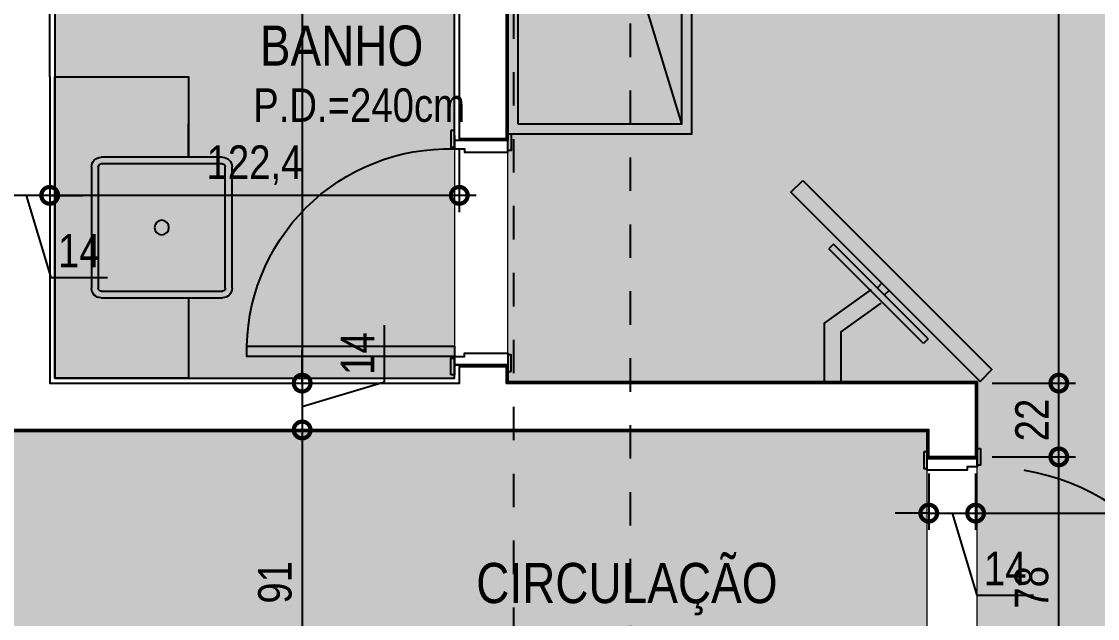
# Model space of a CAD drawing. Header units: metres. Extents: x -41 to 570, y -54 to 184.
# Drawn here: x 15.59 to 18.806, y -50.533 to -48.749 of the extents above; entities that cross this region are included whole.
import ezdxf
from ezdxf.enums import TextEntityAlignment as Align
from ezdxf.xclip import XClip

# ---------------------------------------------------------------- set-up
doc = ezdxf.new("R2010")
doc.units = ezdxf.units.M
doc.header["$XCLIPFRAME"] = 0
doc.linetypes.add('DASHEDX2', pattern=[1.5, 1, -0.5])
doc.linetypes.add('PUC$0$DASHEDX2', pattern=[1.5, 1, -0.5])
for name, color, linetype in [('1', 232, 'DASHEDX2'), ('ARQ-DIM', 2, 'Continuous'), ('ARQ-TXT', 2, 'Continuous'), ('PUC$0$ARQ-ALV ACAB', 4, 'Continuous'), ('PUC$0$ARQ-ALV OSSO', 5, 'Continuous'), ('PUC$0$ARQ-CAX @ 1', 1, 'Continuous'), ('PUC$0$ARQ-HID', 7, 'Continuous'), ('PUC$0$ARQ-MOB', 7, 'Continuous'), ('PUC$0$ARQ-MOB @ 1', 7, 'Continuous'), ('PUC$0$ARQ-PRJ', 7, 'PUC$0$DASHEDX2')]:
    doc.layers.add(name, color=color, linetype=linetype)
doc.layers.add('PUC$0$ARQ-FORRO', color=9, linetype='Continuous', lineweight=5)
doc.styles.add('Adesa', font='ARIALN.TTF')
doc.dimstyles.new('ADESA 1-0050', dxfattribs={"dimtxt": 0.1, "dimasz": 0.1, "dimexe": 0.05, "dimexo": 0.05, "dimgap": 0.03, "dimtad": 1, "dimdec": 1, "dimlfac": 100, "dimzin": 12, "dimtxsty": 'Adesa', "dimblk": 'DOTSMALL', "dimcen": 1, "dimdle": 0.05, "dimclrd": 1, "dimclre": 1, "dimclrt": 256, "dimazin": 3, "dimtm": 1e-09, "dimtfac": 1, "dimtdec": 1, "dimtmove": 1, "dimatfit": 0, "dimldrblk": 'DOTSMALL', "dimfxl": 0.8, "dimtvp": 2, "dimtolj": 1, "dimtzin": 0, "dimarcsym": 0})

# ---------------------------------------------------------------- blocks, each defined once
blk = doc.blocks.new('PUC$0$ARQ-HID-CUBA Q')
for points in [[(-0.1815999232039758, 0), (0.1815999232038621, 0)], [(-0.1815999232039758, -0.1100000000000009), (0.1815999232038621, -0.1100000000000009)], [(-0.2100000000000364, -0.5015999232039917), (-0.2100000000000364, -0.1384000767960117)], [(-0.1900000000000546, -0.5015999232039917), (-0.1900000000000546, -0.1384000767960117)], [(-0.1815999232039758, -0.130000000000004), (0.1815999232038621, -0.130000000000004)], [(0.1899999999999409, -0.1384000767960117), (0.1899999999999409, -0.5015999232039917)], [(0.2099999999999227, -0.1384000767960117), (0.2099999999999227, -0.5015999232039917)], [(-0.2099999999999227, -0.4), (-0.3099999999999454, -0.4)], [(0.2099999999999227, -0.4), (0.3099999999999227, -0.4)], [(0.1815999232038621, -0.5099999999999995), (-0.1815999232039758, -0.5099999999999995)], [(0.1815999232038621, -0.5300000000000026), (-0.1815999232039758, -0.5300000000000026)], [(0.1815999232038621, -0.5300000000000026), (-0.1815999232039758, -0.5300000000000026)]]:
    blk.add_lwpolyline(points)
blk.add_circle((0, -0.3200000000000017), 0.02161764705881269)
for centre, radius, start, end in [((-0.1815999232039758, -0.1384000767960117), 0.02840007679601129, 90, 180), ((0.1815999232038621, -0.1384000767960117), 0.02840007679601129, 0, 90), ((-0.1815999232039758, -0.1384000767960117), 0.008400076796011291, 90, 180), ((0.1815999232038621, -0.1384000767960117), 0.008400076796011291, 0, 90), ((-0.1815999232039758, -0.5015999232039917), 0.02840007679601129, 180, 270), ((-0.1815999232039758, -0.5015999232039917), 0.008400076796011291, 180, 270), ((0.1815999232038621, -0.5015999232039917), 0.02840007679601129, 270, 0), ((0.1815999232038621, -0.5015999232039917), 0.008400076796011291, 270, 0)]:
    blk.add_arc(centre, radius, start, end)
blk = doc.blocks.new('*U3363')
for points in [[(0, 0), (-5.51091059616504e-17, 0.6200000000003125), (-0.03000000000020014, 0.6200000000003125), (-0.03000000000020009, 0)], [(-0.6749999999981309, 0.01000000000070145), (-0.6249999999984037, 0.01000000000070145), (-0.6249999999984037, 2.557953848736361e-13), (-0.6749999999981309, 2.557953848736361e-13)], [(0.05500000000006366, 0.01000000000036039), (0.005000000000336513, 0.01000000000036039), (0.005000000000336513, -8.526512829121202e-14), (0.05500000000006366, -8.526512829121202e-14)], [(-0.6649999999987734, -0.169999973336985), (-0.6149999999990462, -0.169999973336985), (-0.6149999999990462, -0.1599999733365394), (-0.6649999999987734, -0.1599999733365394)], [(0.04499999999978042, -0.1699999734055666), (-0.004999999999946731, -0.1699999734055666), (-0.004999999999946731, -0.1599999734051494), (0.04499999999978042, -0.1599999734051494)]]:
    blk.add_lwpolyline(points, close=True)
for points in [[(-0.6599999999991677, 0), (-0.6199999999999999, 2.273736754432321e-13), (-0.6199999999999999, -0.02999999999997272), (-0.6099999999997816, -0.02999999999997272), (-0.6099999999990507, -0.1599999733225559), (-0.6450000000001558, -0.1599999733227833), (-0.6449999999995224, 0)], [(0.03999999999973625, -2.273736754432321e-13), (3.410605131648481e-13, 0), (3.410605131648481e-13, -0.03000000000020009), (-0.009999999999877218, -0.03000000000020009), (-0.009999999999942184, -0.1599999733595325), (0.02500000000070811, -0.1599999733597599), (0.02499999999952252, -2.273736754432321e-13)]]:
    blk.add_lwpolyline(points)
at = {"layer": 'PUC$0$ARQ-PRJ'}
blk.add_arc((-0.0178846153847456, 0.01788461538511558), 0.6023809391554807, 88.29864539466116, 181.7013546053483, dxfattribs=at)
blk = doc.blocks.new('PUC$0$pl apto tipo 1 puc')
at = {"layer": 'PUC$0$ARQ-ALV ACAB'}
blk.add_lwpolyline([(-32.38662771752377, 2.584602773575313), (-32.38662797259708, 0.8956047968846202), (-32.22662819346426, 0.8956047968846202), (-32.22662821730761, 2.574542666178749)], dxfattribs=at)
at = {"layer": 'PUC$0$ARQ-ALV ACAB', "elevation": 4.318356323904093e-06}
blk.add_lwpolyline([(-31.0320517374884, 1.795038550576186), (-31.0320517374884, 0.1856084022041193), (-32.22662822789356, 0.1856084022041193), (-32.22662822010545, 0.2256047968852583), (-32.38662819346439, 0.2256047968852583), (-32.38662821339221, 0.1756047841986685), (-33.78985092486744, 0.1756011812692293), (-33.78985075586606, -0.05481320627855981), (-33.63985074782035, -0.05481320627856), (-33.6398509229806, 0.02558742676947654), (-30.87204185766986, 0.02560654861560134)], dxfattribs=at)
at = {"layer": 'PUC$0$ARQ-ALV OSSO'}
blk.add_lwpolyline([(-32.38162771678221, 2.589542666178748), (-32.38162797184647, 0.9006047968845684), (-32.2416281935348, 0.9006047968845685), (-32.24162821751934, 2.589542666178748)], dxfattribs=at)
for points, elevation in [([(-31.0170517374884, 1.085605700000688), (-31.0170517374884, 2.000038550576176)], -9.6470957264283e-10), ([(-31.0170517374884, 1.085605700000688), (-31.0170517374884, 0.1706084134620893), (-32.24162822854469, 0.17060841346209), (-32.24162822075658, 0.2206047968852595), (-32.38162819513037, 0.220604796885258), (-32.38162821505819, 0.1706047968848228), (-33.78485092156768, 0.1706011939553962), (-33.78485075916582, -0.04981320627856066), (-33.64485075637818, -0.04981320627855999), (-33.64485093153837, 0.03058739225385804), (-30.87704564146987, 0.03060651411398683)], 4.318356323904093e-06)]:
    blk.add_lwpolyline(points, dxfattribs=dict(at, elevation=elevation))
at = {"layer": 'PUC$0$ARQ-HID', "lineweight": -2, "elevation": -4.31835632350037e-06}
blk.add_lwpolyline([(-31.43199217220644, 0.4256057000007649), (-31.43199246226886, 0.1856057000006878), (-31.03205214637914, 0.1856057000006877), (-31.0320517374884, 1.085605700000688), (-31.43199205337812, 1.085605700000688), (-31.43199217220644, 0.8456057000006103)], dxfattribs=at)
at = {"layer": 'PUC$0$ARQ-CAX @ 1', "rotation": 270}
blk.add_blockref('*U3363', (-32.22662822010463, 0.2506047968847809, 4.319321033476736e-06), dxfattribs=at)
at = {"layer": 'PUC$0$ARQ-HID', "lineweight": -2, "rotation": 270}
blk.add_blockref('PUC$0$ARQ-HID-CUBA Q', (-31.03199217220644, 0.6356057000006875, -4.31835632350037e-06), dxfattribs=at)
blk = doc.blocks.new('*U3395')
for points in [[(0, 0), (-3.673940397444008e-17, 0.7200000000003126), (-0.03000000000020013, 0.7200000000003126), (-0.03000000000020009, 0)], [(-0.774999999998131, 0.01000000000070145), (-0.7249999999984038, 0.01000000000070145), (-0.7249999999984038, 2.557953848736361e-13), (-0.774999999998131, 2.557953848736361e-13)], [(0.05500000000006366, 0.01000000000036039), (0.005000000000336513, 0.01000000000036039), (0.005000000000336513, -8.526512829121202e-14), (0.05500000000006366, -8.526512829121202e-14)], [(-0.7649999999987085, -0.1599999999774298), (-0.7149999999989813, -0.1599999999774298), (-0.7149999999989813, -0.1499999999769841), (-0.7649999999987085, -0.1499999999769841)], [(0.04499999999984539, -0.1600000000460113), (-0.004999999999881766, -0.1600000000460113), (-0.004999999999881766, -0.1500000000455941), (0.04499999999984539, -0.1500000000455941)]]:
    blk.add_lwpolyline(points, close=True)
for points in [[(-0.7599999999991678, 0), (-0.72, 2.273736754432321e-13), (-0.72, -0.02999999999997272), (-0.7099999999997817, -0.02999999999997272), (-0.7099999999989859, -0.1499999999630006), (-0.7450000000000909, -0.149999999963228), (-0.7449999999995225, 0)], [(0.03999999999973625, -2.273736754432321e-13), (3.410605131648481e-13, 0), (3.410605131648481e-13, -0.03000000000020009), (-0.009999999999877218, -0.03000000000020009), (-0.009999999999877218, -0.1499999999999773), (0.02500000000077307, -0.1500000000002046), (0.02499999999952252, -2.273736754432321e-13)]]:
    blk.add_lwpolyline(points)
at = {"layer": 'PUC$0$ARQ-PRJ'}
blk.add_arc((-0.020769230769382, 0.02076923076981165), 0.6995391551483003, 88.29864539466116, 181.7013546053483, dxfattribs=at)
blk = doc.blocks.new('PUC$0$pl forro 1')
at = {"layer": 'PUC$0$ARQ-FORRO'}
h = blk.add_hatch(color=256, dxfattribs=at)
h.dxf.hatch_style = 1
h.paths.add_polyline_path([(5.549885731121023, 2.6848985943828), (5.54988655343427, 1.824902596311908), (5.496120023994266, 1.824902544901286), (5.496121768981844, -4.949983052615625e-05), (2.728320643843404, -6.940239395647474e-05), (2.728320830035585, -0.900646489882165), (5.496129895309473, -0.9006699618249963), (5.496129895309476, -2.100839310448232), (8.606137039050441, -2.100828752787119), (8.60613566340605, -0.1978419383331862), (8.756135675815678, -0.1978418412666493), (8.75613630171685, -1.1650668621095), (10.57988688537628, -1.165067340724049), (10.57988688537628, 1.429900826311147), (9.68863833493689, 1.429903611625282), (9.688637160105188, 2.684902596309088)])
h = blk.add_hatch(color=256, dxfattribs=at)
h.dxf.hatch_style = 1
h.paths.add_polyline_path([(0, 0), (2.578321001191597, -5.03201744027626e-05), (2.578318303634468, -1.050660244375436), (3.981543539623971, -1.050663847311357), (3.981544035492419, -3.459661836688001), (-6.752902600482003e-05, -3.460073578813784)])
h = blk.add_hatch(color=256, dxfattribs=at)
h.dxf.hatch_style = 1
h.paths.add_polyline_path([(4.141543525122621, -1.060667465316808), (5.336119606637041, -1.060664763113377), (5.336120015527783, -2.670097613688875), (5.079888961726322, -2.670096819468588), (5.079887950176122, -3.449711020658955), (4.141543535708578, -3.449601729291437)])
for points in [[(5.549885731121023, 2.6848985943828), (5.54988655343427, 1.824902596311908), (5.496120023994266, 1.824902544901286), (5.496121768981844, -4.949983052615625e-05), (2.728320643843404, -6.940239395647474e-05), (2.728320830035585, -0.900646489882165), (5.496129895309473, -0.9006699618249963), (5.496129895309476, -2.100839310448232), (8.606137039050441, -2.100828752787119), (8.60613566340605, -0.1978419383331862), (8.756135675815678, -0.1978418412666493), (8.75613630171685, -1.1650668621095), (10.57988688537628, -1.165067340724049), (10.57988688537628, 1.429900826311147), (9.68863833493689, 1.429903611625282), (9.688637160105188, 2.684902596309088)], [(0, 0), (2.578321001191597, -5.03201744027626e-05), (2.578318303634468, -1.050660244375436), (3.981543539623971, -1.050663847311357), (3.981544035492419, -3.459661836688001), (-6.752902600482003e-05, -3.460073578813784)]]:
    blk.add_lwpolyline(points, close=True, dxfattribs=at)
at = {"layer": 'PUC$0$ARQ-FORRO', "elevation": 8.63671264780692e-06}
blk.add_lwpolyline([(4.141543525122621, -1.060667465316808), (5.336119606637041, -1.060664763113377), (5.336120015527783, -2.670097613688875), (5.079888961726322, -2.670096819468588), (5.079887950176122, -3.449711020658955), (4.141543535708578, -3.449601729291437)], close=True, dxfattribs=at)
blk = doc.blocks.new('*U3419')
at = {"flags": 128}
for points in [[(1.668997977596251, -3.019761412374432e-09), (1.668997977596251, 0.5499999969802386), (9.044925e-10, 0.5499999971050785), (0, 0)], [(1.638997977596278, 0.02999999703455359), (1.638997977596278, 0.5199999969804934), (0.0300000008501229, 0.5199999971053333), (0.030000000054315, 0.0299999999451757)]]:
    blk.add_lwpolyline(points, close=True, dxfattribs=at)
blk.add_lwpolyline([(1.638997977596278, 0.5199999969804934), (0.030000000054315, 0.0299999999451757)], dxfattribs=at)
blk = doc.blocks.new('*U3414')
for p, q in [((-0.2000000029802322, -0.01999999999999599), (-0.2000000029802322, 1.536458174073056e-17)), ((0.2000000029802323, -0.019999999999996), (0.2000000029802323, 0)), ((-0.01500000000000719, -0.0399999999999921), (-0.01500000000000719, -0.019999999999996)), ((0.01499999999999391, -0.0399999999999921), (0.01499999999999391, -0.019999999999996))]:
    blk.add_line(p, q)
for points in [[(0.2000000029802323, 0), (-0.2000000029802322, 1.536458174073056e-17)], [(0.2000000029802323, -0.019999999999996), (-0.2000000029802322, -0.01999999999999599)]]:
    blk.add_lwpolyline(points)
blk.add_lwpolyline([(-0.400000005960471, -0.0900000000000034), (0.4000000059604579, -0.0900000000000034), (0.4000000059604579, -0.0399999999999921), (-0.400000005960471, -0.0399999999999921)], close=True)
blk = doc.blocks.new('PUC$0$layout opção 1')
at = {"layer": 'PUC$0$ARQ-MOB'}
for points in [[(-7.703456409942252, 2.424420058001409), (-7.583401279331408, 2.510391739225007), (-7.583402202329797, 2.65865623090712)], [(-7.674345638887726, 2.383768329764955), (-7.53340111938375, 2.484698937556196), (-7.533402202330766, 2.658656542174633)]]:
    blk.add_lwpolyline(points, dxfattribs=at)
at = {"layer": 'PUC$0$ARQ-MOB', "rotation": 90.00000000000001}
blk.add_blockref('*U3419', (-6.588346656598052, 0.2496567504255296, 4.318356323902826e-06), dxfattribs=at)
at = {"layer": 'PUC$0$ARQ-MOB @ 1', "xscale": -1, "rotation": 315.0000000000002}
blk.add_blockref('*U3414', (-7.688901024414989, 2.404094193883182), dxfattribs=at)
blk = doc.blocks.new('PUC')
at = {"layer": 'PUC$0$ARQ-ALV OSSO', "xscale": -1, "rotation": 180}
blk.add_blockref('PUC$0$pl apto tipo 1 puc', (15.34324360750044, 50.00003310994258), dxfattribs=at)
at = {"layer": 'PUC$0$ARQ-CAX @ 1', "rotation": 90}
blk.add_blockref('*U3395', (-18.44660714432437, 50.79984631622094), dxfattribs=at)
at = {"layer": 'PUC$0$ARQ-FORRO'}
blk.add_blockref('PUC$0$pl forro 1', (-21.02492814551574, 50.87509217305527, -4.318356323902826e-06), dxfattribs=at)
at = {"layer": 'PUC$0$ARQ-MOB'}
blk.add_blockref('PUC$0$layout opção 1', (-10.4550374543299, 47.16577358503724, -4.318356323902826e-06), dxfattribs=at)
blk = doc.blocks.new('_DotSmall')
at = {"color": 0, "linetype": 'ByBlock', "const_width": 0.5}
blk.add_lwpolyline([(-0.0625, 0, 1), (0.0625, 0, 1)], format="xyb", close=True, dxfattribs=at)
blk = doc.blocks.new('*D557')
at = {"layer": 'ARQ-DIM', "color": 1, "lineweight": -2, "transparency": 16777216}
for p, q in [((16.4285457320988, -47.36046572118548), (16.4285457320988, -49.87942469648051)), ((16.06065149633294, -47.41046572118547), (16.4785457320988, -47.41046572118547)), ((16.02828577457188, -49.82942469648051), (16.4785457320988, -49.82942469648051))]:
    blk.add_line(p, q, dxfattribs=at)
at = {"layer": 'Defpoints', "color": 0, "transparency": 16777216}
for p in [(16.01065149633294, -47.41046572118547), (15.97828577457188, -49.82942469648052, 4.318356323904093e-06), (16.4285457320988, -49.82942469648051)]:
    blk.add_point(p, dxfattribs=at)
at = {"layer": 'ARQ-DIM', "color": 1, "lineweight": -2, "transparency": 16777216, "xscale": 0.1, "yscale": 0.1, "zscale": 0.1}
for p, rotation in [((16.4285457320988, -47.41046572118547), 90), ((16.4285457320988, -49.82942469648051), 270)]:
    blk.add_blockref('_DotSmall', p, dxfattribs=dict(at, rotation=rotation))
at = {"layer": 'ARQ-DIM', "transparency": 16777216, "insert": (16.34834109362675, -48.61994520883299), "char_height": 0.1, "attachment_point": 5, "rotation": 90, "style": 'Adesa'}
blk.add_mtext('\\A1;242', dxfattribs=at)
blk = doc.blocks.new('*D566')
at = {"layer": 'ARQ-DIM', "color": 1, "lineweight": -2, "transparency": 16777216}
for p, q in [((15.67380812998796, -49.13048487377496), (15.67380812998796, -49.31823968735068)), ((16.89817859810295, -49.13048487377496), (16.89817859810295, -49.31823968735068)), ((16.94817859810295, -49.26823968735068), (15.62380812998796, -49.26823968735068))]:
    blk.add_line(p, q, dxfattribs=at)
at = {"layer": 'Defpoints', "color": 0, "transparency": 16777216}
for p in [(15.67380812998796, -49.08048487377496, 4.318356323904093e-06), (16.89817859810295, -49.08048487377496), (15.67380812998796, -49.26823968735068)]:
    blk.add_point(p, dxfattribs=at)
at = {"layer": 'ARQ-DIM', "color": 1, "lineweight": -2, "transparency": 16777216, "xscale": 0.1, "yscale": 0.1, "zscale": 0.1, "rotation": 180}
blk.add_blockref('_DotSmall', (15.67380812998796, -49.26823968735068), dxfattribs=at)
at = {"layer": 'ARQ-DIM', "color": 1, "lineweight": -2, "transparency": 16777216, "xscale": 0.1, "yscale": 0.1, "zscale": 0.1}
blk.add_blockref('_DotSmall', (16.89817859810295, -49.26823968735068), dxfattribs=at)
at = {"layer": 'ARQ-DIM', "transparency": 16777216, "insert": (16.28599336404546, -49.17814418939707), "char_height": 0.1, "attachment_point": 5, "style": 'Adesa'}
blk.add_mtext('\\A1;122,4', dxfattribs=at)
blk = doc.blocks.new('*D567')
at = {"layer": 'ARQ-DIM', "color": 1, "lineweight": -2, "transparency": 16777216}
for p, q in [((15.53380812998796, -49.1304839083667), (15.53380812998796, -49.31823968735068)), ((15.67380812998796, -49.13048487377496), (15.67380812998796, -49.31823968735068)), ((15.53380812998796, -49.26823968735068), (15.43380812998796, -49.26823968735068)), ((15.67380812998796, -49.26823968735068), (15.53380812998796, -49.26823968735068)), ((15.67380812998796, -49.26823968735068), (15.53380812998796, -49.26823968735068)), ((15.60380812998796, -49.26823968735068), (15.67749230461279, -49.51385360276678)), ((15.67380812998796, -49.26823968735068), (15.77380812998796, -49.26823968735068)), ((15.67749230461279, -49.51385360276678), (15.84697388715031, -49.51385360276678))]:
    blk.add_line(p, q, dxfattribs=at)
at = {"layer": 'Defpoints', "color": 0, "transparency": 16777216}
for p in [(15.53380812998796, -49.0804839083667, -4.318356323902826e-06), (15.67380812998796, -49.08048487377496, 4.318356323904093e-06), (15.53380812998796, -49.26823968735068)]:
    blk.add_point(p, dxfattribs=at)
at = {"layer": 'ARQ-DIM', "color": 1, "lineweight": -2, "transparency": 16777216, "xscale": 0.1, "yscale": 0.1, "zscale": 0.1}
blk.add_blockref('_DotSmall', (15.53380812998796, -49.26823968735068), dxfattribs=at)
at = {"layer": 'ARQ-DIM', "color": 1, "lineweight": -2, "transparency": 16777216, "xscale": 0.1, "yscale": 0.1, "zscale": 0.1, "rotation": 180}
blk.add_blockref('_DotSmall', (15.67380812998796, -49.26823968735068), dxfattribs=at)
at = {"layer": 'ARQ-DIM', "transparency": 16777216, "insert": (15.76223309588155, -49.43364896429475), "char_height": 0.1, "attachment_point": 5, "style": 'Adesa'}
blk.add_mtext('\\A1;14', dxfattribs=at)
blk = doc.blocks.new('*D579')
at = {"layer": 'ARQ-DIM', "color": 1, "lineweight": -2, "transparency": 16777216}
for p, q in [((16.67415964751492, -49.82574397118422), (16.67415964751492, -49.6562623886467)), ((16.42854573209882, -49.82942469648052), (16.42854573209882, -49.72942469648051)), ((16.30341575333531, -49.82942469648052), (16.47854573209882, -49.82942469648052)), ((16.42854573209882, -49.89942814580905), (16.67415964751492, -49.82574397118422)), ((16.42854573209882, -49.82942469648052), (16.42854573209882, -49.96943159513758)), ((16.42854573209882, -49.82942469648052), (16.42854573209882, -49.96943159513758)), ((16.30341478796972, -49.96943159513758), (16.47854573209882, -49.96943159513758)), ((16.42854573209882, -49.96943159513758), (16.42854573209882, -50.06943159513758))]:
    blk.add_line(p, q, dxfattribs=at)
at = {"layer": 'Defpoints', "color": 0, "transparency": 16777216}
for p in [(16.25341575333531, -49.82942469648052), (16.25341478796972, -49.96943159513758, 4.318356323904093e-06), (16.42854573209882, -49.96943159513758)]:
    blk.add_point(p, dxfattribs=at)
at = {"layer": 'ARQ-DIM', "color": 1, "lineweight": -2, "transparency": 16777216, "xscale": 0.1, "yscale": 0.1, "zscale": 0.1}
for p, rotation in [((16.42854573209882, -49.82942469648052), 270), ((16.42854573209882, -49.96943159513758), 90)]:
    blk.add_blockref('_DotSmall', p, dxfattribs=dict(at, rotation=rotation))
at = {"layer": 'ARQ-DIM', "transparency": 16777216, "insert": (16.59395500904287, -49.74100317991545), "char_height": 0.1, "attachment_point": 5, "rotation": 90, "style": 'Adesa'}
blk.add_mtext('\\A1;14', dxfattribs=at)
blk = doc.blocks.new('*D580')
at = {"layer": 'ARQ-DIM', "color": 1, "lineweight": -2, "transparency": 16777216}
for p, q in [((16.42854573209883, -49.91943159513758), (16.42854573209883, -50.9300424093885)), ((16.30341478796972, -49.96943159513758), (16.47854573209883, -49.96943159513758)), ((16.30341511711784, -50.8800424093885), (16.47854573209883, -50.8800424093885))]:
    blk.add_line(p, q, dxfattribs=at)
at = {"layer": 'Defpoints', "color": 0, "transparency": 16777216}
for p in [(16.25341478796972, -49.96943159513758, 4.318356323904093e-06), (16.25341511711784, -50.8800424093885, 4.318356323904093e-06), (16.42854573209883, -50.8800424093885)]:
    blk.add_point(p, dxfattribs=at)
at = {"layer": 'ARQ-DIM', "color": 1, "lineweight": -2, "transparency": 16777216, "xscale": 0.1, "yscale": 0.1, "zscale": 0.1}
for p, rotation in [((16.42854573209883, -49.96943159513758), 90), ((16.42854573209883, -50.8800424093885), 270)]:
    blk.add_blockref('_DotSmall', p, dxfattribs=dict(at, rotation=rotation))
at = {"layer": 'ARQ-DIM', "transparency": 16777216, "insert": (16.34748843332665, -50.42473700226303), "char_height": 0.1, "attachment_point": 5, "rotation": 90, "style": 'Adesa'}
blk.add_mtext('\\A1;91', dxfattribs=at)
blk = doc.blocks.new('*D599')
at = {"layer": 'ARQ-DIM', "color": 1, "lineweight": -2, "transparency": 16777216}
for p, q in [((18.30160714887774, -50.09984631622113), (18.30160714887774, -50.2679642699175)), ((18.44160715166538, -50.09984631622113), (18.44160715166538, -50.2679642699175)), ((18.30160714887774, -50.2179642699175), (18.20160714887773, -50.2179642699175)), ((18.30160714887774, -50.2179642699175), (18.44160715166538, -50.2179642699175)), ((18.30160714887774, -50.2179642699175), (18.44160715166538, -50.2179642699175)), ((18.37160715027156, -50.2179642699175), (18.44529132489639, -50.4635781853336)), ((18.44160715166538, -50.2179642699175), (18.54160715166538, -50.2179642699175)), ((18.44529132489639, -50.4635781853336), (18.61477290743391, -50.4635781853336))]:
    blk.add_line(p, q, dxfattribs=at)
at = {"layer": 'Defpoints', "color": 0, "transparency": 16777216}
for p in [(18.30160714887774, -50.04984631622114, 4.318356323904093e-06), (18.44160715166538, -50.04984631622114, 4.318356323904093e-06), (18.44160715166538, -50.2179642699175)]:
    blk.add_point(p, dxfattribs=at)
at = {"layer": 'ARQ-DIM', "color": 1, "lineweight": -2, "transparency": 16777216, "xscale": 0.1, "yscale": 0.1, "zscale": 0.1}
blk.add_blockref('_DotSmall', (18.30160714887774, -50.2179642699175), dxfattribs=at)
at = {"layer": 'ARQ-DIM', "color": 1, "lineweight": -2, "transparency": 16777216, "xscale": 0.1, "yscale": 0.1, "zscale": 0.1, "rotation": 180}
blk.add_blockref('_DotSmall', (18.44160715166538, -50.2179642699175), dxfattribs=at)
at = {"layer": 'ARQ-DIM', "transparency": 16777216, "insert": (18.53003211616515, -50.38337354686157), "char_height": 0.1, "attachment_point": 5, "style": 'Adesa'}
blk.add_mtext('\\A1;14', dxfattribs=at)
blk = doc.blocks.new('*D600')
at = {"layer": 'ARQ-DIM', "color": 1, "lineweight": -2, "transparency": 16777216}
for p, q in [((18.44160715166538, -50.09984631622113), (18.44160715166538, -50.2679642699175)), ((21.03003601922412, -50.09988003096952), (21.03003601922412, -50.2679642699175)), ((18.39160715166538, -50.2179642699175), (21.08003601922412, -50.2179642699175))]:
    blk.add_line(p, q, dxfattribs=at)
at = {"layer": 'Defpoints', "color": 0, "transparency": 16777216}
for p in [(18.44160715166538, -50.04984631622114, 4.318356323904093e-06), (21.03003601922412, -50.04988003096953, -4.318356323902826e-06), (21.03003601922412, -50.2179642699175)]:
    blk.add_point(p, dxfattribs=at)
at = {"layer": 'ARQ-DIM', "color": 1, "lineweight": -2, "transparency": 16777216, "xscale": 0.1, "yscale": 0.1, "zscale": 0.1, "rotation": 180}
blk.add_blockref('_DotSmall', (18.44160715166538, -50.2179642699175), dxfattribs=at)
at = {"layer": 'ARQ-DIM', "color": 1, "lineweight": -2, "transparency": 16777216, "xscale": 0.1, "yscale": 0.1, "zscale": 0.1}
blk.add_blockref('_DotSmall', (21.03003601922412, -50.2179642699175), dxfattribs=at)
at = {"layer": 'ARQ-DIM', "transparency": 16777216, "insert": (19.73582158544475, -50.13690697114533), "char_height": 0.1, "attachment_point": 5, "style": 'Adesa'}
blk.add_mtext('\\A1;259', dxfattribs=at)
blk = doc.blocks.new('*D606')
at = {"layer": 'ARQ-DIM', "color": 1, "lineweight": -2, "transparency": 16777216}
for p, q in [((18.69039163923852, -50.87984631622112), (18.69039163923852, -49.99984631622117)), ((18.49160714432416, -50.04984631622116), (18.74039163923852, -50.04984631622116)), ((18.49160714432415, -50.82984631622112), (18.74039163923852, -50.82984631622112))]:
    blk.add_line(p, q, dxfattribs=at)
at = {"layer": 'Defpoints', "color": 0, "transparency": 16777216}
for p in [(18.44160714432416, -50.04984631622116, 4.318356323904093e-06), (18.69039163923852, -50.04984631622116), (18.44160714432415, -50.82984631622112)]:
    blk.add_point(p, dxfattribs=at)
at = {"layer": 'ARQ-DIM', "color": 1, "lineweight": -2, "transparency": 16777216, "xscale": 0.1, "yscale": 0.1, "zscale": 0.1}
for p, rotation in [((18.69039163923852, -50.04984631622116), 90), ((18.69039163923852, -50.82984631622112), 270)]:
    blk.add_blockref('_DotSmall', p, dxfattribs=dict(at, rotation=rotation))
at = {"layer": 'ARQ-DIM', "transparency": 16777216, "insert": (18.60933434046633, -50.43984631622114), "char_height": 0.1, "attachment_point": 5, "rotation": 90, "style": 'Adesa'}
blk.add_mtext('\\A1;78', dxfattribs=at)
blk = doc.blocks.new('*D607')
at = {"layer": 'ARQ-DIM', "color": 1, "lineweight": -2, "transparency": 16777216}
for p, q in [((18.69039163923853, -50.09984631622116), (18.69039163923853, -49.77943191598721)), ((18.49160731406725, -49.82943191598721), (18.74039163923853, -49.82943191598721)), ((18.49160714432416, -50.04984631622116), (18.74039163923853, -50.04984631622116))]:
    blk.add_line(p, q, dxfattribs=at)
at = {"layer": 'Defpoints', "color": 0, "transparency": 16777216}
for p in [(18.44160731406725, -49.82943191598721, 4.318356323904093e-06), (18.69039163923853, -49.82943191598721), (18.44160714432416, -50.04984631622116, 4.318356323904093e-06)]:
    blk.add_point(p, dxfattribs=at)
at = {"layer": 'ARQ-DIM', "color": 1, "lineweight": -2, "transparency": 16777216, "xscale": 0.1, "yscale": 0.1, "zscale": 0.1}
for p, rotation in [((18.69039163923853, -49.82943191598721), 90), ((18.69039163923853, -50.04984631622116), 270)]:
    blk.add_blockref('_DotSmall', p, dxfattribs=dict(at, rotation=rotation))
at = {"layer": 'ARQ-DIM', "transparency": 16777216, "insert": (18.61018700076648, -49.93963911610417), "char_height": 0.1, "attachment_point": 5, "rotation": 90, "style": 'Adesa'}
blk.add_mtext('\\A1;22', dxfattribs=at)
blk = doc.blocks.new('*D608')
at = {"layer": 'ARQ-DIM', "color": 1, "lineweight": -2, "transparency": 16777216}
for p, q in [((18.69039163923855, -49.8794319159872), (18.69039163923855, -47.35386025006139)), ((18.49160731406725, -47.40386025006138), (18.74039163923855, -47.40386025006138)), ((18.49160731406725, -49.82943191598721), (18.74039163923855, -49.82943191598721))]:
    blk.add_line(p, q, dxfattribs=at)
at = {"layer": 'Defpoints', "color": 0, "transparency": 16777216}
for p in [(18.44160731406725, -47.40386025006138, 4.318356323904093e-06), (18.69039163923855, -47.40386025006138), (18.44160731406725, -49.82943191598721, 4.318356323904093e-06)]:
    blk.add_point(p, dxfattribs=at)
at = {"layer": 'ARQ-DIM', "color": 1, "lineweight": -2, "transparency": 16777216, "xscale": 0.1, "yscale": 0.1, "zscale": 0.1}
for p, rotation in [((18.69039163923855, -47.40386025006138), 90), ((18.69039163923855, -49.82943191598721), 270)]:
    blk.add_blockref('_DotSmall', p, dxfattribs=dict(at, rotation=rotation))
at = {"layer": 'ARQ-DIM', "transparency": 16777216, "insert": (18.60933434046636, -48.61664608302429), "char_height": 0.1, "attachment_point": 5, "rotation": 90, "style": 'Adesa'}
blk.add_mtext('\\A1;243', dxfattribs=at)
blk = doc.blocks.new('est-lo-08-6sa-r00')
at = {"layer": '1'}
for points in [[(1716.641212, 407.0975609999999), (1518.08894, 882.8257049999997)], [(1485.789260999999, 869.3449489999998), (1684.341532, 393.616804)]]:
    blk.add_lwpolyline(points, dxfattribs=at)

msp = doc.modelspace()

# ---------------------------------------------------------------- block references
at = {"rotation": 180}
msp.add_blockref('PUC', (0, 0), dxfattribs=at)
at = {"linetype": 'Continuous'}
ref = msp.add_blockref('est-lo-08-6sa-r00', (0, -50), dxfattribs=dict(at, xscale=0.01, yscale=0.01, zscale=0.01, rotation=337.346050855639))
XClip(ref).set_block_clipping_path([(-3617.8293247106803, -1968.6238684087875), (2309.2219967836536, 505.1199023612098), (1831.3677091607203, 1650.0512895176275), (-4095.6836123336134, -823.6924812523694)])

# ---------------------------------------------------------------- texts
at = {"layer": 'ARQ-TXT', "style": 'Adesa'}
for s, height, p in [('BANHO', 0.12, (16.54622595899514, -48.82065242097887, -4.31835632350037e-06)), ('P.D.=240cm', 0.1, (16.59864158084534, -48.99846208018781, -4.318356323502826e-06)), ('CIRCULAÇÃO', 0.12, (17.39912556544664, -50.42875408908408, -4.31835632350037e-06))]:
    msp.add_text(s, height=height, dxfattribs=at).set_placement(p, align=Align.MIDDLE)

# ---------------------------------------------------------------- dimensions: what is measured, and where the dimension line sits
at = {"layer": 'ARQ-DIM'}
for base, p1, p2, angle, picture, middle in [((16.4285457320988, -49.82942469648051), (16.01065149633294, -47.41046572118546), (15.97828577457187, -49.82942469648049, 4.318356323904093e-06), 89.99999999999999, '*D557', (16.34834109362675, -48.61994520883299)), ((18.69039163923855, -47.40386025006138), (18.44160731406724, -49.82943191598718, 4.318356323904093e-06), (18.44160731406724, -47.40386025006137, 4.318356323904093e-06), 270, '*D608', (18.60933434046636, -48.61664608302429)), ((16.42854573209883, -50.8800424093885), (16.25341478796971, -49.96943159513755, 4.318356323904093e-06), (16.25341511711783, -50.88004240938847, 4.318356323904093e-06), 89.99999999999999, '*D580', (16.34748843332665, -50.42473700226303)), ((21.03003601922412, -50.2179642699175), (18.44160715166538, -50.04984631622114, 4.318356323904093e-06), (21.03003601922412, -50.04988003096953, -4.318356323902826e-06), 180, '*D600', (19.73582158544475, -50.13690697114533))]:
    dim = msp.add_linear_dim(base=base, p1=p1, p2=p2, angle=angle, dimstyle='ADESA 1-0050', override={"dimdec": 0}, dxfattribs=at)
    dim.commit()
    dim.dimension.update_dxf_attribs({"geometry": picture, "text_midpoint": middle})
for base, p1, p2, angle, picture, middle in [((15.53380812998796, -49.26823968735068), (15.67380812998796, -49.08048487377496, 4.318356323904093e-06), (15.53380812998796, -49.0804839083667, -4.318356323902826e-06), 180, '*D567', (15.70749230461279, -49.43364896429475)), ((15.67380812998796, -49.26823968735068), (16.89817859810295, -49.08048487377496), (15.67380812998796, -49.08048487377496, 4.318356323904093e-06), 180, '*D566', (16.28599336404546, -49.17814418939707)), ((16.42854573209882, -49.96943159513758), (16.2534157533353, -49.82942469648049), (16.25341478796971, -49.96943159513755, 4.318356323904093e-06), 89.99999999999999, '*D579', (16.59395500904287, -49.79574397118421)), ((18.69039163923853, -49.82943191598721), (18.44160714432415, -50.04984631622114, 4.318356323904093e-06), (18.44160731406724, -49.82943191598718, 4.318356323904093e-06), 270, '*D607', (18.61018700076648, -49.93963911610417)), ((18.69039163923852, -50.04984631622116), (18.44160714432414, -50.82984631622109), (18.44160714432415, -50.04984631622114, 4.318356323904093e-06), 270, '*D606', (18.60933434046633, -50.43984631622114)), ((18.44160715166538, -50.2179642699175), (18.30160714887774, -50.04984631622114, 4.318356323904093e-06), (18.44160715166538, -50.04984631622114, 4.318356323904093e-06), 180, '*D599', (18.47529132489639, -50.38337354686157))]:
    dim = msp.add_linear_dim(base=base, p1=p1, p2=p2, angle=angle, dimstyle='ADESA 1-0050', dxfattribs=at)
    dim.commit()
    dim.dimension.update_dxf_attribs({"geometry": picture, "text_midpoint": middle})

doc.saveas('drawing.dxf')
